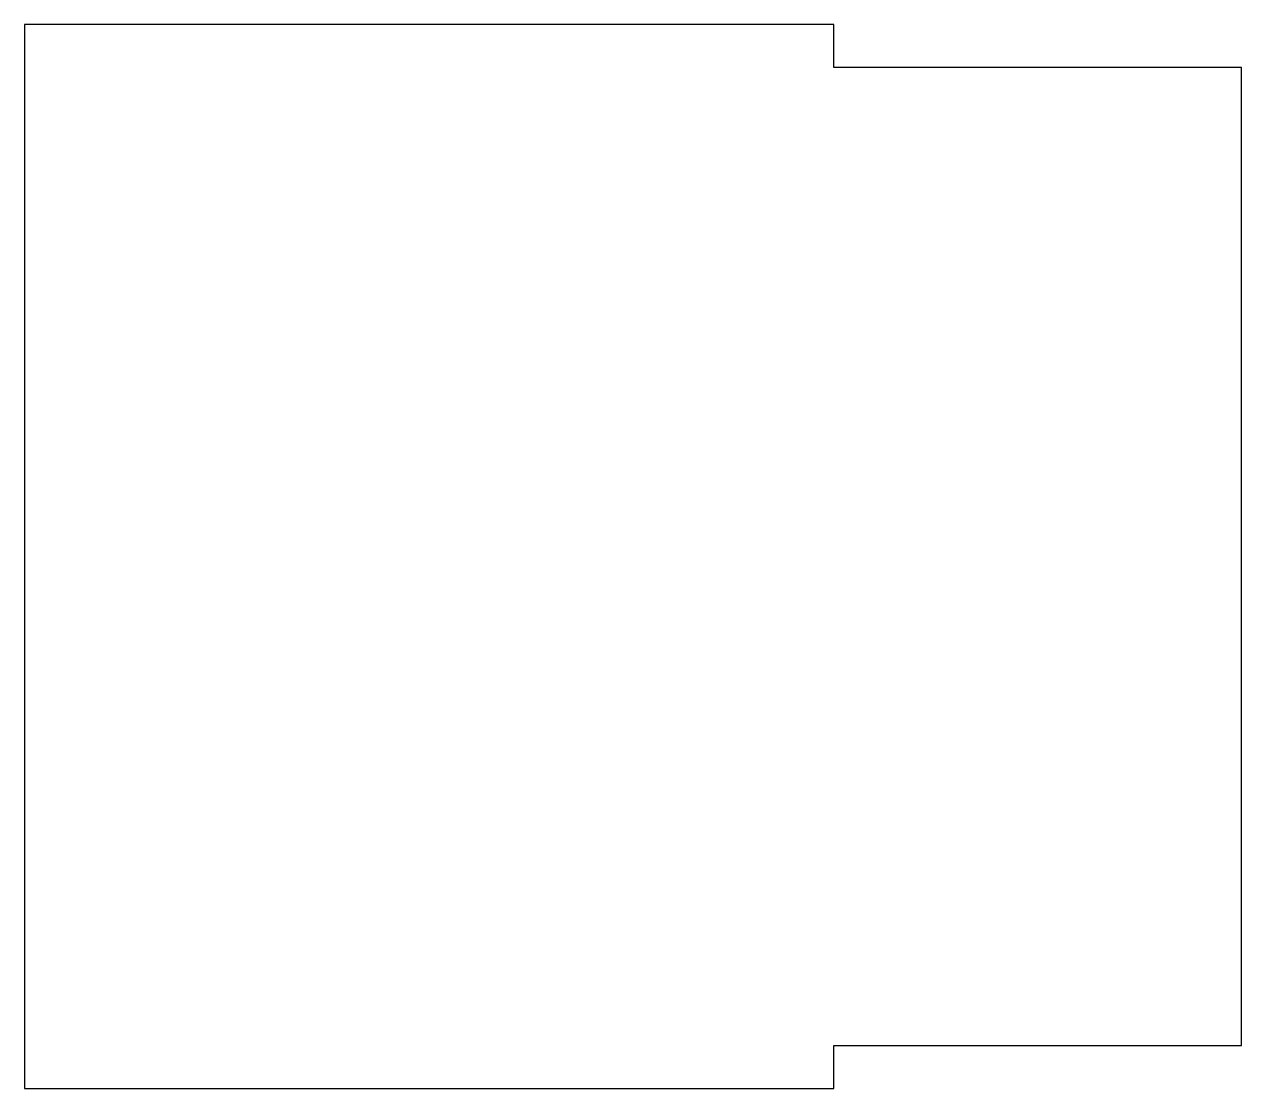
# Model space of a CAD drawing. Header units: millimetres. Extents: x -111.5 to -27, y 6 to 79.9.
import ezdxf

# ---------------------------------------------------------------- set-up
doc = ezdxf.new("R2010")
doc.units = ezdxf.units.MM
doc.layers.add('PERIMETER', color=5, linetype='CONTINUOUS')

msp = doc.modelspace()

# ---------------------------------------------------------------- linework, layer by layer
at = {"layer": 'PERIMETER'}
msp.add_lwpolyline([(-26.98, 9.05), (-26.98, 76.95), (-55.28, 76.95), (-55.28, 79.95), (-111.482, 79.95), (-111.482, 6.05), (-55.28, 6.05), (-55.28, 9.05)], close=True, dxfattribs=at)

doc.saveas('drawing.dxf')
